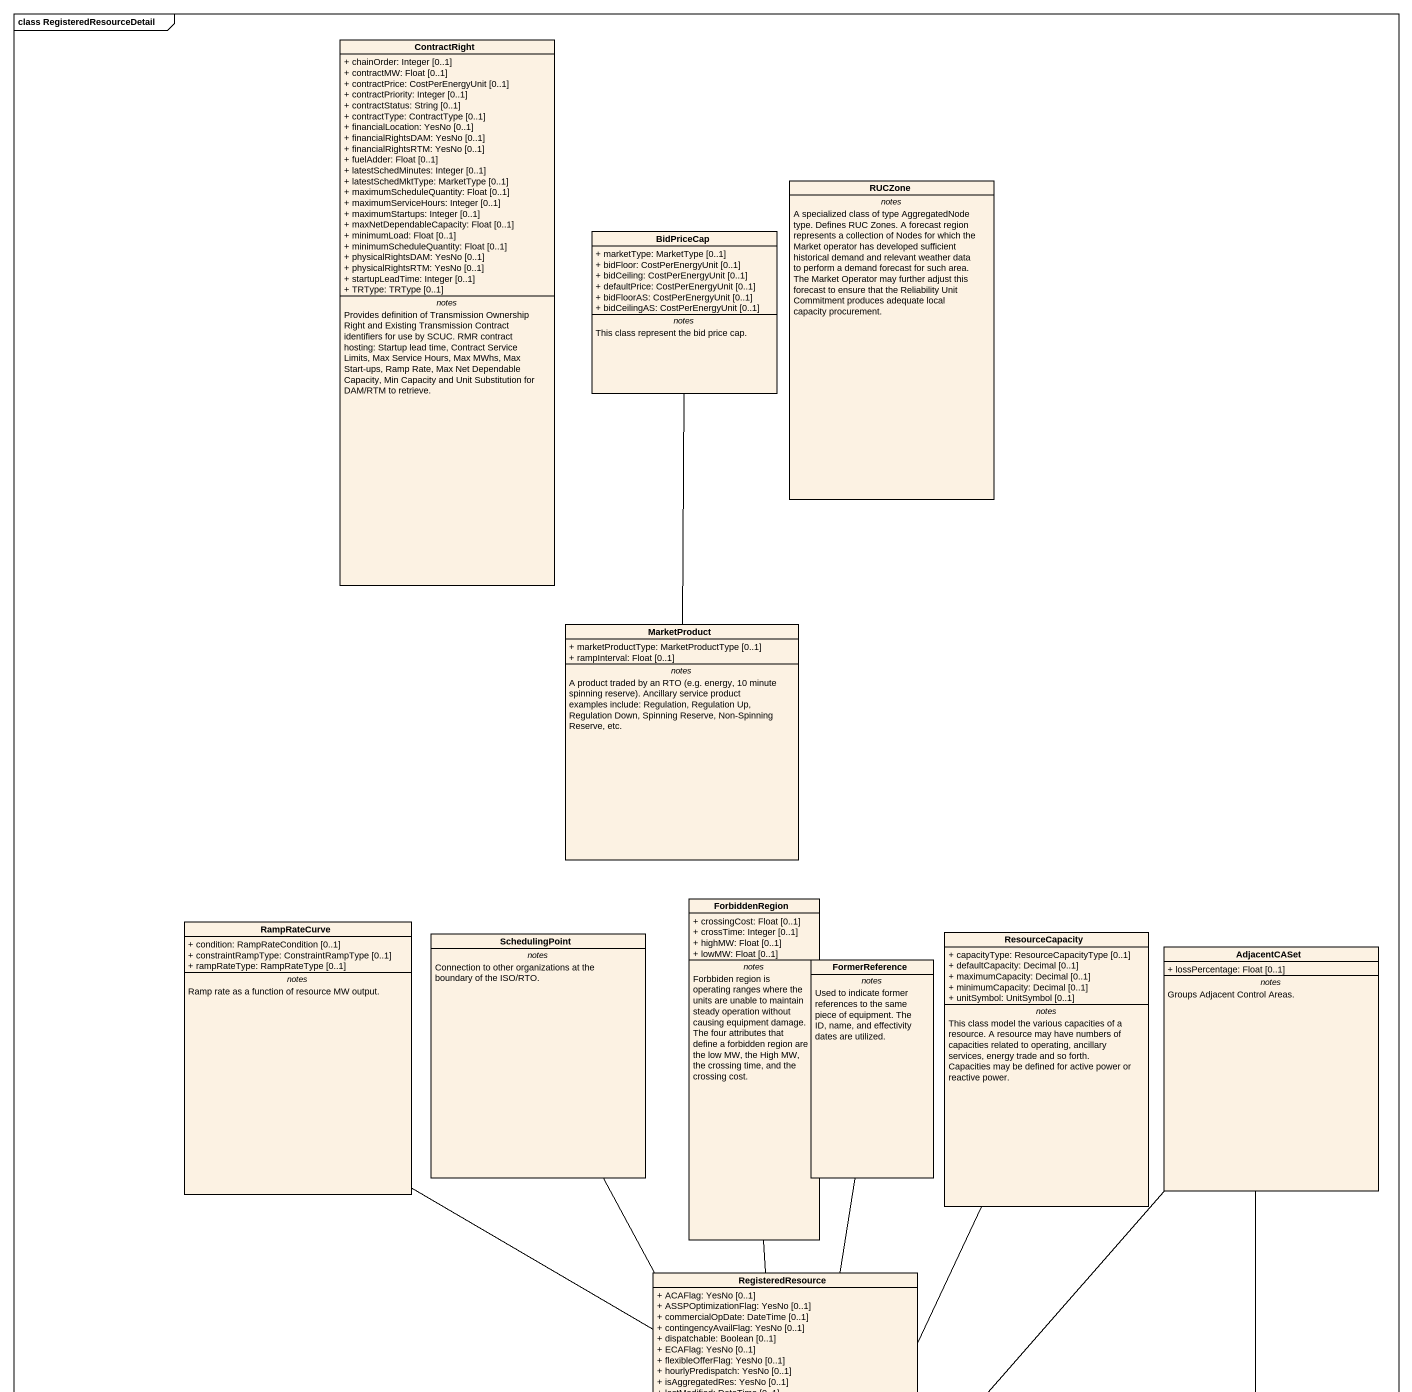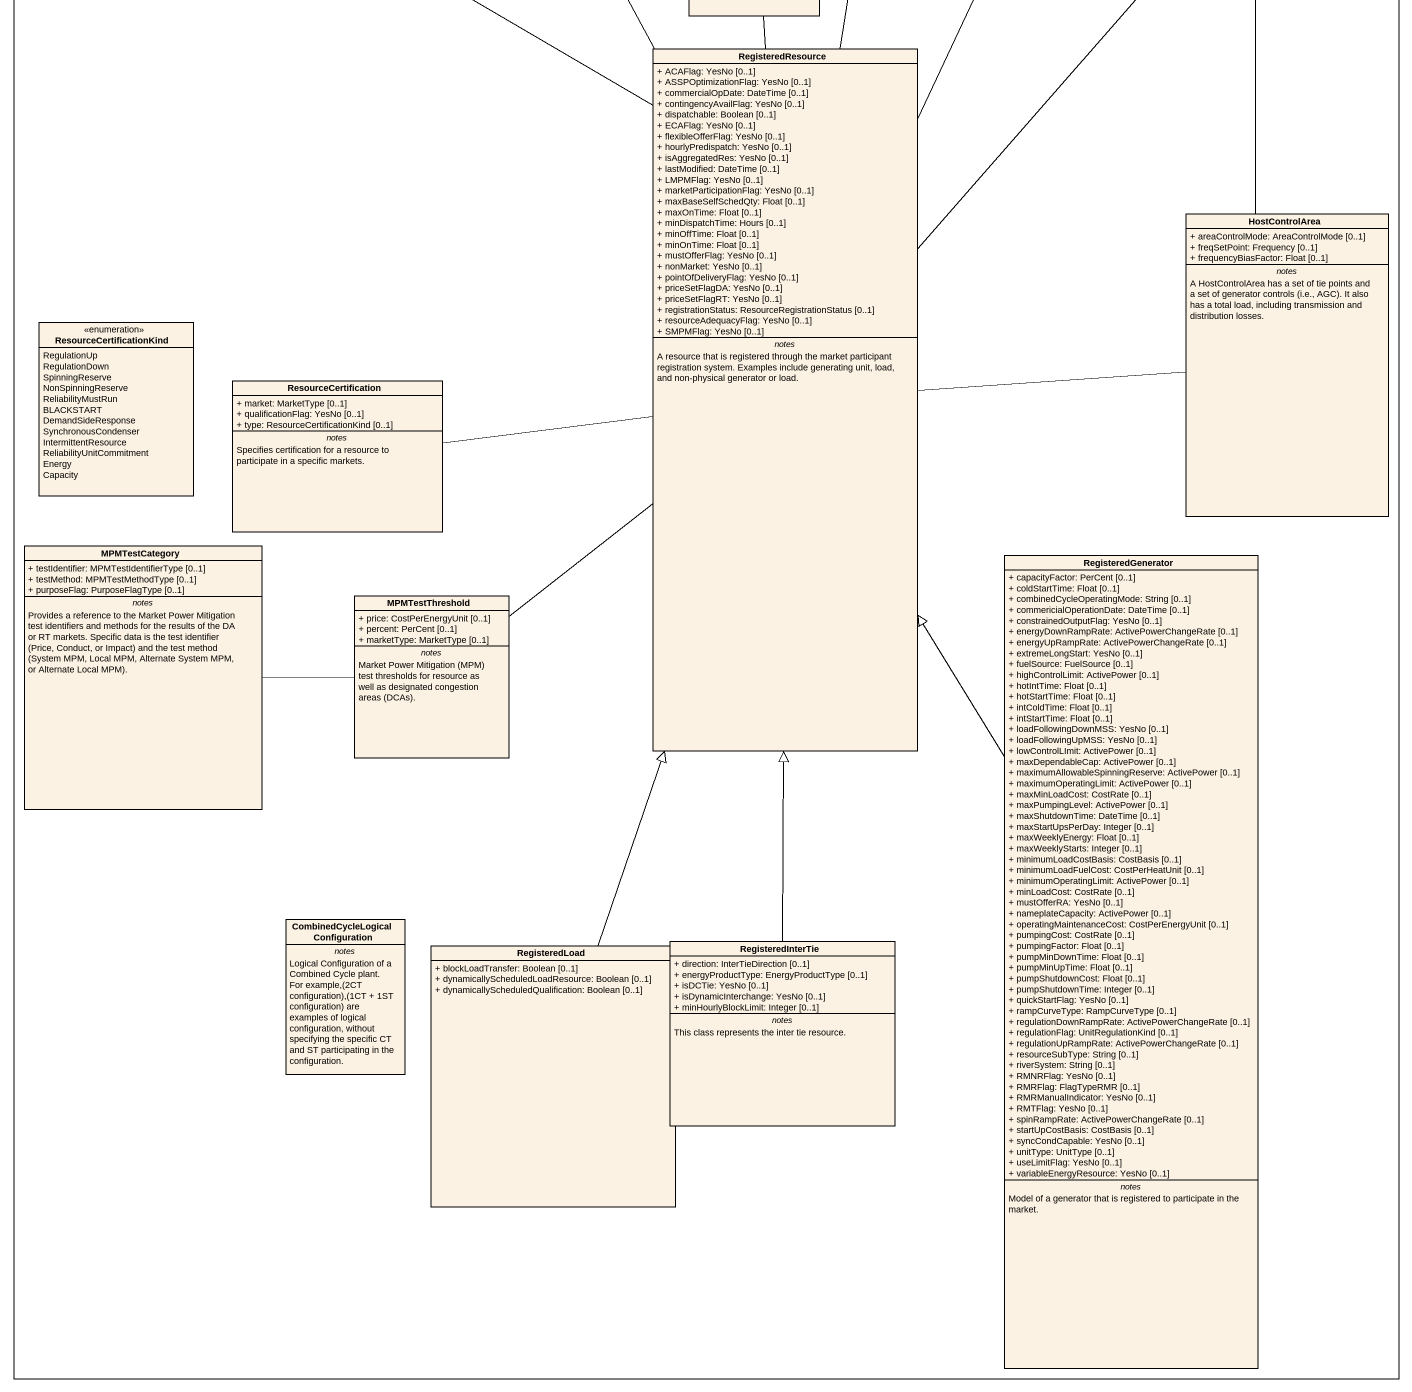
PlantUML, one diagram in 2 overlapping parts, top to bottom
@startuml
mainframe class RegisteredResourceDetail
hide circle
hide empty members
skinparam classAttributeIconSize 0
class ContractRight {
  + chainOrder: Integer [0..1]
  + contractMW: Float [0..1]
  + contractPrice: CostPerEnergyUnit [0..1]
  + contractPriority: Integer [0..1]
  + contractStatus: String [0..1]
  + contractType: ContractType [0..1]
  + financialLocation: YesNo [0..1]
  + financialRightsDAM: YesNo [0..1]
  + financialRightsRTM: YesNo [0..1]
  + fuelAdder: Float [0..1]
  + latestSchedMinutes: Integer [0..1]
  + latestSchedMktType: MarketType [0..1]
  + maximumScheduleQuantity: Float [0..1]
  + maximumServiceHours: Integer [0..1]
  + maximumStartups: Integer [0..1]
  + maxNetDependableCapacity: Float [0..1]
  + minimumLoad: Float [0..1]
  + minimumScheduleQuantity: Float [0..1]
  + physicalRightsDAM: YesNo [0..1]
  + physicalRightsRTM: YesNo [0..1]
  + startupLeadTime: Integer [0..1]
  + TRType: TRType [0..1]
  -- notes --
  Provides definition of Transmission Ownership Right and Existing Transmission Contract identifiers for use by SCUC. RMR contract hosting: Startup lead time, Contract Service Limits, Max Service Hours, Max MWhs, Max Start-ups, Ramp Rate, Max Net Dependable Capacity, Min Capacity and Unit Substitution for DAM/RTM to retrieve.
}
class RUCZone {
  -- notes --
  A specialized class of type AggregatedNode type. Defines RUC Zones. A forecast region represents a collection of Nodes for which the Market operator has developed sufficient historical demand and relevant weather data to perform a demand forecast for such area. The Market Operator may further adjust this forecast to ensure that the Reliability Unit Commitment produces adequate local capacity procurement.
}
class BidPriceCap {
  + marketType: MarketType [0..1]
  + bidFloor: CostPerEnergyUnit [0..1]
  + bidCeiling: CostPerEnergyUnit [0..1]
  + defaultPrice: CostPerEnergyUnit [0..1]
  + bidFloorAS: CostPerEnergyUnit [0..1]
  + bidCeilingAS: CostPerEnergyUnit [0..1]
  -- notes --
  This class represent the bid price cap.
}
class MarketProduct {
  + marketProductType: MarketProductType [0..1]
  + rampInterval: Float [0..1]
  -- notes --
  {field} A product traded by an RTO (e.g. energy, 10 minute spinning reserve). Ancillary service product examples include: Regulation, Regulation Up, Regulation Down, Spinning Reserve, Non-Spinning Reserve, etc.
}
class RampRateCurve {
  + condition: RampRateCondition [0..1]
  + constraintRampType: ConstraintRampType [0..1]
  + rampRateType: RampRateType [0..1]
  -- notes --
  Ramp rate as a function of resource MW output.
}
class ForbiddenRegion {
  + crossingCost: Float [0..1]
  + crossTime: Integer [0..1]
  + highMW: Float [0..1]
  + lowMW: Float [0..1]
  -- notes --
  Forbbiden region is operating ranges where the units are unable to maintain steady operation without causing equipment damage. The four attributes that define a forbidden region are the low MW, the High MW, the crossing time, and the crossing cost.
}
class SchedulingPoint {
  -- notes --
  Connection to other organizations at the boundary of the ISO/RTO.
}
class FormerReference {
  -- notes --
  Used to indicate former references to the same piece of equipment. The ID, name, and effectivity dates are utilized.
}
class ResourceCapacity {
  + capacityType: ResourceCapacityType [0..1]
  + defaultCapacity: Decimal [0..1]
  + maximumCapacity: Decimal [0..1]
  + minimumCapacity: Decimal [0..1]
  + unitSymbol: UnitSymbol [0..1]
  -- notes --
  This class model the various capacities of a resource. A resource may have numbers of capacities related to operating, ancillary services, energy trade and so forth. Capacities may be defined for active power or reactive power.
}
class AdjacentCASet {
  + lossPercentage: Float [0..1]
  -- notes --
  Groups Adjacent Control Areas.
}
class RegisteredResource {
  + ACAFlag: YesNo [0..1]
  + ASSPOptimizationFlag: YesNo [0..1]
  + commercialOpDate: DateTime [0..1]
  + contingencyAvailFlag: YesNo [0..1]
  + dispatchable: Boolean [0..1]
  + ECAFlag: YesNo [0..1]
  + flexibleOfferFlag: YesNo [0..1]
  + hourlyPredispatch: YesNo [0..1]
  + isAggregatedRes: YesNo [0..1]
  + lastModified: DateTime [0..1]
  + LMPMFlag: YesNo [0..1]
  + marketParticipationFlag: YesNo [0..1]
  + maxBaseSelfSchedQty: Float [0..1]
  + maxOnTime: Float [0..1]
  + minDispatchTime: Hours [0..1]
  + minOffTime: Float [0..1]
  + minOnTime: Float [0..1]
  + mustOfferFlag: YesNo [0..1]
  + nonMarket: YesNo [0..1]
  + pointOfDeliveryFlag: YesNo [0..1]
  + priceSetFlagDA: YesNo [0..1]
  + priceSetFlagRT: YesNo [0..1]
  + registrationStatus: ResourceRegistrationStatus [0..1]
  + resourceAdequacyFlag: YesNo [0..1]
  + SMPMFlag: YesNo [0..1]
  -- notes --
  A resource that is registered through the market participant registration system. Examples include generating unit, load, and non-physical generator or load.
}
class HostControlArea {
  + areaControlMode: AreaControlMode [0..1]
  + freqSetPoint: Frequency [0..1]
  + frequencyBiasFactor: Float [0..1]
  -- notes --
  {field} A HostControlArea has a set of tie points and a set of generator controls (i.e., AGC). It also has a total load, including transmission and distribution losses.
}
enum ResourceCertificationKind {
  RegulationUp
  RegulationDown
  SpinningReserve
  NonSpinningReserve
  ReliabilityMustRun
  BLACKSTART
  DemandSideResponse
  SynchronousCondenser
  IntermittentResource
  ReliabilityUnitCommitment
  Energy
  Capacity
}
class ResourceCertification {
  + market: MarketType [0..1]
  + qualificationFlag: YesNo [0..1]
  + type: ResourceCertificationKind [0..1]
  -- notes --
  Specifies certification for a resource to participate in a specific markets.
}
class MPMTestCategory {
  + testIdentifier: MPMTestIdentifierType [0..1]
  + testMethod: MPMTestMethodType [0..1]
  + purposeFlag: PurposeFlagType [0..1]
  -- notes --
  {field} Provides a reference to the Market Power Mitigation test identifiers and methods for the results of the DA or RT markets. Specific data is the test identifier (Price, Conduct, or Impact) and the test method (System MPM, Local MPM, Alternate System MPM, or Alternate Local MPM).
}
class RegisteredGenerator {
  + capacityFactor: PerCent [0..1]
  + coldStartTime: Float [0..1]
  + combinedCycleOperatingMode: String [0..1]
  + commericialOperationDate: DateTime [0..1]
  + constrainedOutputFlag: YesNo [0..1]
  + energyDownRampRate: ActivePowerChangeRate [0..1]
  + energyUpRampRate: ActivePowerChangeRate [0..1]
  + extremeLongStart: YesNo [0..1]
  + fuelSource: FuelSource [0..1]
  + highControlLimit: ActivePower [0..1]
  + hotIntTime: Float [0..1]
  + hotStartTime: Float [0..1]
  + intColdTime: Float [0..1]
  + intStartTime: Float [0..1]
  + loadFollowingDownMSS: YesNo [0..1]
  + loadFollowingUpMSS: YesNo [0..1]
  + lowControlLImit: ActivePower [0..1]
  + maxDependableCap: ActivePower [0..1]
  + maximumAllowableSpinningReserve: ActivePower [0..1]
  + maximumOperatingLimit: ActivePower [0..1]
  + maxMinLoadCost: CostRate [0..1]
  + maxPumpingLevel: ActivePower [0..1]
  + maxShutdownTime: DateTime [0..1]
  + maxStartUpsPerDay: Integer [0..1]
  + maxWeeklyEnergy: Float [0..1]
  + maxWeeklyStarts: Integer [0..1]
  + minimumLoadCostBasis: CostBasis [0..1]
  + minimumLoadFuelCost: CostPerHeatUnit [0..1]
  + minimumOperatingLimit: ActivePower [0..1]
  + minLoadCost: CostRate [0..1]
  + mustOfferRA: YesNo [0..1]
  + nameplateCapacity: ActivePower [0..1]
  + operatingMaintenanceCost: CostPerEnergyUnit [0..1]
  + pumpingCost: CostRate [0..1]
  + pumpingFactor: Float [0..1]
  + pumpMinDownTime: Float [0..1]
  + pumpMinUpTime: Float [0..1]
  + pumpShutdownCost: Float [0..1]
  + pumpShutdownTime: Integer [0..1]
  + quickStartFlag: YesNo [0..1]
  + rampCurveType: RampCurveType [0..1]
  + regulationDownRampRate: ActivePowerChangeRate [0..1]
  + regulationFlag: UnitRegulationKind [0..1]
  + regulationUpRampRate: ActivePowerChangeRate [0..1]
  + resourceSubType: String [0..1]
  + riverSystem: String [0..1]
  + RMNRFlag: YesNo [0..1]
  + RMRFlag: FlagTypeRMR [0..1]
  + RMRManualIndicator: YesNo [0..1]
  + RMTFlag: YesNo [0..1]
  + spinRampRate: ActivePowerChangeRate [0..1]
  + startUpCostBasis: CostBasis [0..1]
  + syncCondCapable: YesNo [0..1]
  + unitType: UnitType [0..1]
  + useLimitFlag: YesNo [0..1]
  + variableEnergyResource: YesNo [0..1]
  -- notes --
  Model of a generator that is registered to participate in the market.
}
class MPMTestThreshold {
  + price: CostPerEnergyUnit [0..1]
  + percent: PerCent [0..1]
  + marketType: MarketType [0..1]
  -- notes --
  {field} Market Power Mitigation (MPM) test thresholds for resource as well as designated congestion areas (DCAs).
}
class "CombinedCycleLogicalConfiguration" as CombinedCycleLogicalConfigur {
  -- notes --
  Logical Configuration of a Combined Cycle plant.
  {field} For example,(2CT configuration),(1CT + 1ST configuration) are examples of logical configuration, without specifying the specific CT and ST participating in the configuration.
}
class RegisteredInterTie {
  + direction: InterTieDirection [0..1]
  + energyProductType: EnergyProductType [0..1]
  + isDCTie: YesNo [0..1]
  + isDynamicInterchange: YesNo [0..1]
  + minHourlyBlockLimit: Integer [0..1]
  -- notes --
  This class represents the inter tie resource.
}
class RegisteredLoad {
  + blockLoadTransfer: Boolean [0..1]
  + dynamicallyScheduledLoadResource: Boolean [0..1]
  + dynamicallyScheduledQualification: Boolean [0..1]
}
MarketProduct -up- BidPriceCap
RegisteredResource -up- RampRateCurve
RegisteredResource -up- ForbiddenRegion
RegisteredResource -up- SchedulingPoint
RegisteredResource -up- FormerReference
RegisteredResource -up- ResourceCapacity
RegisteredResource -up- AdjacentCASet
RegisteredResource -left- ResourceCertification
HostControlArea -up- AdjacentCASet
HostControlArea -left- RegisteredResource
MPMTestCategory -right- MPMTestThreshold
RegisteredGenerator -up-|> RegisteredResource
MPMTestThreshold -up- RegisteredResource
RegisteredInterTie -up-|> RegisteredResource
RegisteredLoad -up-|> RegisteredResource
@enduml
